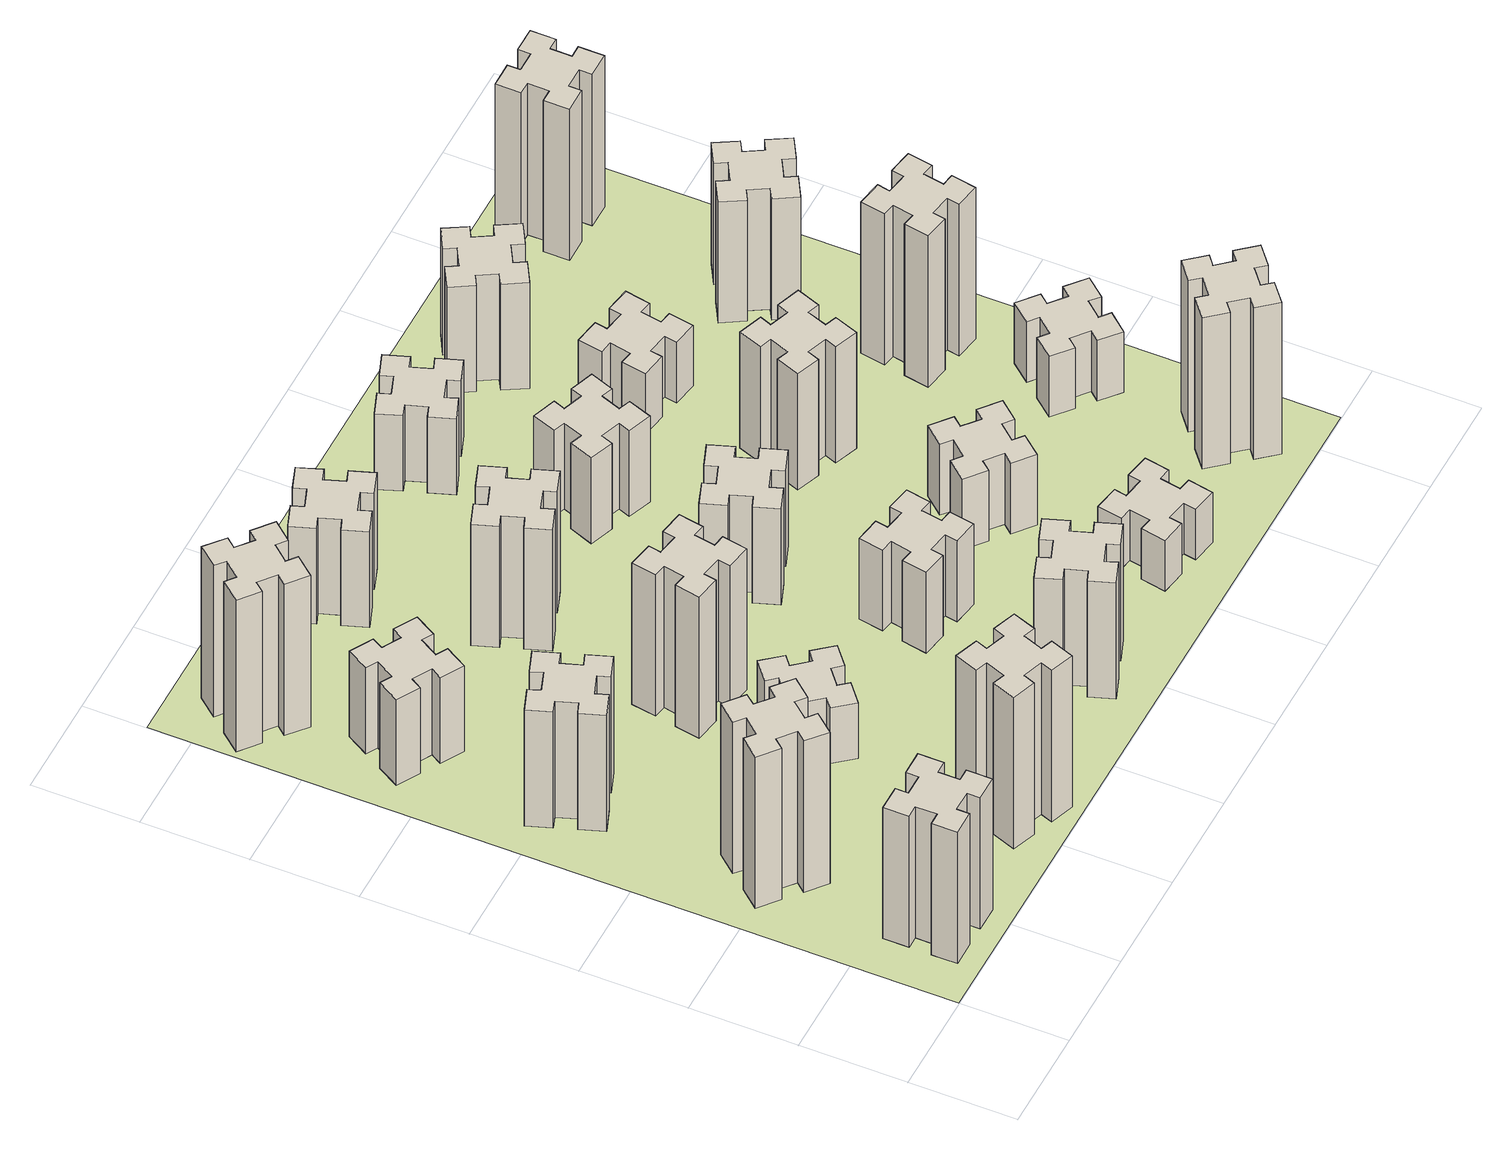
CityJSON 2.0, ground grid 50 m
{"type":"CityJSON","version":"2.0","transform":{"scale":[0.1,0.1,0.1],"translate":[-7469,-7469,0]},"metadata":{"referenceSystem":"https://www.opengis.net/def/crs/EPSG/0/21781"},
"CityObjects":{
"building1":{"type":"Building","attributes":{"class":"1000","function":"1000","usage":"1000","yearOfConstruction":2016,"roofType":"1000","measuredHeight":78,"storeysAboveGround":30,"storeysBelowGround":0},"geometry":[{"type":"Solid","lod":"1","boundaries":[[[[0,1,2,3,4,5,6,7,8,9,10,11,12,13,14,15,16,17,18,19]],[[17,16,20,21]],[[16,15,22,20]],[[15,14,23,22]],[[14,13,24,23]],[[13,12,25,24]],[[12,11,26,25]],[[11,10,27,26]],[[10,9,28,27]],[[9,8,29,28]],[[8,7,30,29]],[[7,6,31,30]],[[6,5,32,31]],[[5,4,33,32]],[[4,3,34,33]],[[3,2,35,34]],[[2,1,36,35]],[[1,0,37,36]],[[0,19,38,37]],[[19,18,39,38]],[[18,17,21,39]],[[24,25,26,27,28,29,30,31,32,33,34,35,36,37,38,39,21,20,22,23]]]]}]},
"building2":{"type":"Building","attributes":{"class":"1000","function":"1000","usage":"1000","yearOfConstruction":2016,"roofType":"1000","measuredHeight":90,"storeysAboveGround":30,"storeysBelowGround":0},"geometry":[{"type":"Solid","lod":"1","boundaries":[[[[40,41,42,43,44,45,46,47,48,49,50,51,52,53,54,55,56,57,58,59]],[[57,56,60,61]],[[56,55,62,60]],[[55,54,63,62]],[[54,53,64,63]],[[53,52,65,64]],[[52,51,66,65]],[[51,50,67,66]],[[50,49,68,67]],[[49,48,69,68]],[[48,47,70,69]],[[47,46,71,70]],[[46,45,72,71]],[[45,44,73,72]],[[44,43,74,73]],[[43,42,75,74]],[[42,41,76,75]],[[41,40,77,76]],[[40,59,78,77]],[[59,58,79,78]],[[58,57,61,79]],[[64,65,66,67,68,69,70,71,72,73,74,75,76,77,78,79,61,60,62,63]]]]}]},
"building3":{"type":"Building","attributes":{"class":"1000","function":"1000","usage":"1000","yearOfConstruction":2016,"roofType":"1000","measuredHeight":69,"storeysAboveGround":30,"storeysBelowGround":0},"geometry":[{"type":"Solid","lod":"1","boundaries":[[[[80,81,82,83,84,85,86,87,88,89,90,91,92,93,94,95,96,97,98,99]],[[97,96,100,101]],[[96,95,102,100]],[[95,94,103,102]],[[94,93,104,103]],[[93,92,105,104]],[[92,91,106,105]],[[91,90,107,106]],[[90,89,108,107]],[[89,88,109,108]],[[88,87,110,109]],[[87,86,111,110]],[[86,85,112,111]],[[85,84,113,112]],[[84,83,114,113]],[[83,82,115,114]],[[82,81,116,115]],[[81,80,117,116]],[[80,99,118,117]],[[99,98,119,118]],[[98,97,101,119]],[[104,105,106,107,108,109,110,111,112,113,114,115,116,117,118,119,101,100,102,103]]]]}]},
"building4":{"type":"Building","attributes":{"class":"1000","function":"1000","usage":"1000","yearOfConstruction":2016,"roofType":"1000","measuredHeight":51,"storeysAboveGround":30,"storeysBelowGround":0},"geometry":[{"type":"Solid","lod":"1","boundaries":[[[[120,121,122,123,124,125,126,127,128,129,130,131,132,133,134,135,136,137,138,139]],[[137,136,140,141]],[[136,135,142,140]],[[135,134,143,142]],[[134,133,144,143]],[[133,132,145,144]],[[132,131,146,145]],[[131,130,147,146]],[[130,129,148,147]],[[129,128,149,148]],[[128,127,150,149]],[[127,126,151,150]],[[126,125,152,151]],[[125,124,153,152]],[[124,123,154,153]],[[123,122,155,154]],[[122,121,156,155]],[[121,120,157,156]],[[120,139,158,157]],[[139,138,159,158]],[[138,137,141,159]],[[144,145,146,147,148,149,150,151,152,153,154,155,156,157,158,159,141,140,142,143]]]]}]},
"building5":{"type":"Building","attributes":{"class":"1000","function":"1000","usage":"1000","yearOfConstruction":2016,"roofType":"1000","measuredHeight":90,"storeysAboveGround":30,"storeysBelowGround":0},"geometry":[{"type":"Solid","lod":"1","boundaries":[[[[160,161,162,163,164,165,166,167,168,169,170,171,172,173,174,175,176,177,178,179]],[[177,176,180,181]],[[176,175,182,180]],[[175,174,183,182]],[[174,173,184,183]],[[173,172,185,184]],[[172,171,186,185]],[[171,170,187,186]],[[170,169,188,187]],[[169,168,189,188]],[[168,167,190,189]],[[167,166,191,190]],[[166,165,192,191]],[[165,164,193,192]],[[164,163,194,193]],[[163,162,195,194]],[[162,161,196,195]],[[161,160,197,196]],[[160,179,198,197]],[[179,178,199,198]],[[178,177,181,199]],[[184,185,186,187,188,189,190,191,192,193,194,195,196,197,198,199,181,180,182,183]]]]}]},
"building6":{"type":"Building","attributes":{"class":"1000","function":"1000","usage":"1000","yearOfConstruction":2016,"roofType":"1000","measuredHeight":90,"storeysAboveGround":30,"storeysBelowGround":0},"geometry":[{"type":"Solid","lod":"1","boundaries":[[[[200,201,202,203,204,205,206,207,208,209,210,211,212,213,214,215,216,217,218,219]],[[217,216,220,221]],[[216,215,222,220]],[[215,214,223,222]],[[214,213,224,223]],[[213,212,225,224]],[[212,211,226,225]],[[211,210,227,226]],[[210,209,228,227]],[[209,208,229,228]],[[208,207,230,229]],[[207,206,231,230]],[[206,205,232,231]],[[205,204,233,232]],[[204,203,234,233]],[[203,202,235,234]],[[202,201,236,235]],[[201,200,237,236]],[[200,219,238,237]],[[219,218,239,238]],[[218,217,221,239]],[[224,225,226,227,228,229,230,231,232,233,234,235,236,237,238,239,221,220,222,223]]]]}]},
"building7":{"type":"Building","attributes":{"class":"1000","function":"1000","usage":"1000","yearOfConstruction":2016,"roofType":"1000","measuredHeight":33,"storeysAboveGround":30,"storeysBelowGround":0},"geometry":[{"type":"Solid","lod":"1","boundaries":[[[[240,241,242,243,244,245,246,247,248,249,250,251,252,253,254,255,256,257,258,259]],[[257,256,260,261]],[[256,255,262,260]],[[255,254,263,262]],[[254,253,264,263]],[[253,252,265,264]],[[252,251,266,265]],[[251,250,267,266]],[[250,249,268,267]],[[249,248,269,268]],[[248,247,270,269]],[[247,246,271,270]],[[246,245,272,271]],[[245,244,273,272]],[[244,243,274,273]],[[243,242,275,274]],[[242,241,276,275]],[[241,240,277,276]],[[240,259,278,277]],[[259,258,279,278]],[[258,257,261,279]],[[264,265,266,267,268,269,270,271,272,273,274,275,276,277,278,279,261,260,262,263]]]]}]},
"building8":{"type":"Building","attributes":{"class":"1000","function":"1000","usage":"1000","yearOfConstruction":2016,"roofType":"1000","measuredHeight":84,"storeysAboveGround":30,"storeysBelowGround":0},"geometry":[{"type":"Solid","lod":"1","boundaries":[[[[280,281,282,283,284,285,286,287,288,289,290,291,292,293,294,295,296,297,298,299]],[[297,296,300,301]],[[296,295,302,300]],[[295,294,303,302]],[[294,293,304,303]],[[293,292,305,304]],[[292,291,306,305]],[[291,290,307,306]],[[290,289,308,307]],[[289,288,309,308]],[[288,287,310,309]],[[287,286,311,310]],[[286,285,312,311]],[[285,284,313,312]],[[284,283,314,313]],[[283,282,315,314]],[[282,281,316,315]],[[281,280,317,316]],[[280,299,318,317]],[[299,298,319,318]],[[298,297,301,319]],[[304,305,306,307,308,309,310,311,312,313,314,315,316,317,318,319,301,300,302,303]]]]}]},
"building9":{"type":"Building","attributes":{"class":"1000","function":"1000","usage":"1000","yearOfConstruction":2016,"roofType":"1000","measuredHeight":72,"storeysAboveGround":30,"storeysBelowGround":0},"geometry":[{"type":"Solid","lod":"1","boundaries":[[[[320,321,322,323,324,325,326,327,328,329,330,331,332,333,334,335,336,337,338,339]],[[337,336,340,341]],[[336,335,342,340]],[[335,334,343,342]],[[334,333,344,343]],[[333,332,345,344]],[[332,331,346,345]],[[331,330,347,346]],[[330,329,348,347]],[[329,328,349,348]],[[328,327,350,349]],[[327,326,351,350]],[[326,325,352,351]],[[325,324,353,352]],[[324,323,354,353]],[[323,322,355,354]],[[322,321,356,355]],[[321,320,357,356]],[[320,339,358,357]],[[339,338,359,358]],[[338,337,341,359]],[[344,345,346,347,348,349,350,351,352,353,354,355,356,357,358,359,341,340,342,343]]]]}]},
"building10":{"type":"Building","attributes":{"class":"1000","function":"1000","usage":"1000","yearOfConstruction":2016,"roofType":"1000","measuredHeight":57,"storeysAboveGround":30,"storeysBelowGround":0},"geometry":[{"type":"Solid","lod":"1","boundaries":[[[[360,361,362,363,364,365,366,367,368,369,370,371,372,373,374,375,376,377,378,379]],[[377,376,380,381]],[[376,375,382,380]],[[375,374,383,382]],[[374,373,384,383]],[[373,372,385,384]],[[372,371,386,385]],[[371,370,387,386]],[[370,369,388,387]],[[369,368,389,388]],[[368,367,390,389]],[[367,366,391,390]],[[366,365,392,391]],[[365,364,393,392]],[[364,363,394,393]],[[363,362,395,394]],[[362,361,396,395]],[[361,360,397,396]],[[360,379,398,397]],[[379,378,399,398]],[[378,377,381,399]],[[384,385,386,387,388,389,390,391,392,393,394,395,396,397,398,399,381,380,382,383]]]]}]},
"building11":{"type":"Building","attributes":{"class":"1000","function":"1000","usage":"1000","yearOfConstruction":2016,"roofType":"1000","measuredHeight":69,"storeysAboveGround":30,"storeysBelowGround":0},"geometry":[{"type":"Solid","lod":"1","boundaries":[[[[400,401,402,403,404,405,406,407,408,409,410,411,412,413,414,415,416,417,418,419]],[[417,416,420,421]],[[416,415,422,420]],[[415,414,423,422]],[[414,413,424,423]],[[413,412,425,424]],[[412,411,426,425]],[[411,410,427,426]],[[410,409,428,427]],[[409,408,429,428]],[[408,407,430,429]],[[407,406,431,430]],[[406,405,432,431]],[[405,404,433,432]],[[404,403,434,433]],[[403,402,435,434]],[[402,401,436,435]],[[401,400,437,436]],[[400,419,438,437]],[[419,418,439,438]],[[418,417,421,439]],[[424,425,426,427,428,429,430,431,432,433,434,435,436,437,438,439,421,420,422,423]]]]}]},
"building12":{"type":"Building","attributes":{"class":"1000","function":"1000","usage":"1000","yearOfConstruction":2016,"roofType":"1000","measuredHeight":48,"storeysAboveGround":30,"storeysBelowGround":0},"geometry":[{"type":"Solid","lod":"1","boundaries":[[[[440,441,442,443,444,445,446,447,448,449,450,451,452,453,454,455,456,457,458,459]],[[457,456,460,461]],[[456,455,462,460]],[[455,454,463,462]],[[454,453,464,463]],[[453,452,465,464]],[[452,451,466,465]],[[451,450,467,466]],[[450,449,468,467]],[[449,448,469,468]],[[448,447,470,469]],[[447,446,471,470]],[[446,445,472,471]],[[445,444,473,472]],[[444,443,474,473]],[[443,442,475,474]],[[442,441,476,475]],[[441,440,477,476]],[[440,459,478,477]],[[459,458,479,478]],[[458,457,461,479]],[[464,465,466,467,468,469,470,471,472,473,474,475,476,477,478,479,461,460,462,463]]]]}]},
"building13":{"type":"Building","attributes":{"class":"1000","function":"1000","usage":"1000","yearOfConstruction":2016,"roofType":"1000","measuredHeight":57,"storeysAboveGround":30,"storeysBelowGround":0},"geometry":[{"type":"Solid","lod":"1","boundaries":[[[[480,481,482,483,484,485,486,487,488,489,490,491,492,493,494,495,496,497,498,499]],[[497,496,500,501]],[[496,495,502,500]],[[495,494,503,502]],[[494,493,504,503]],[[493,492,505,504]],[[492,491,506,505]],[[491,490,507,506]],[[490,489,508,507]],[[489,488,509,508]],[[488,487,510,509]],[[487,486,511,510]],[[486,485,512,511]],[[485,484,513,512]],[[484,483,514,513]],[[483,482,515,514]],[[482,481,516,515]],[[481,480,517,516]],[[480,499,518,517]],[[499,498,519,518]],[[498,497,501,519]],[[504,505,506,507,508,509,510,511,512,513,514,515,516,517,518,519,501,500,502,503]]]]}]},
"building14":{"type":"Building","attributes":{"class":"1000","function":"1000","usage":"1000","yearOfConstruction":2016,"roofType":"1000","measuredHeight":51,"storeysAboveGround":30,"storeysBelowGround":0},"geometry":[{"type":"Solid","lod":"1","boundaries":[[[[520,521,522,523,524,525,526,527,528,529,530,531,532,533,534,535,536,537,538,539]],[[537,536,540,541]],[[536,535,542,540]],[[535,534,543,542]],[[534,533,544,543]],[[533,532,545,544]],[[532,531,546,545]],[[531,530,547,546]],[[530,529,548,547]],[[529,528,549,548]],[[528,527,550,549]],[[527,526,551,550]],[[526,525,552,551]],[[525,524,553,552]],[[524,523,554,553]],[[523,522,555,554]],[[522,521,556,555]],[[521,520,557,556]],[[520,539,558,557]],[[539,538,559,558]],[[538,537,541,559]],[[544,545,546,547,548,549,550,551,552,553,554,555,556,557,558,559,541,540,542,543]]]]}]},
"building15":{"type":"Building","attributes":{"class":"1000","function":"1000","usage":"1000","yearOfConstruction":2016,"roofType":"1000","measuredHeight":30,"storeysAboveGround":30,"storeysBelowGround":0},"geometry":[{"type":"Solid","lod":"1","boundaries":[[[[560,561,562,563,564,565,566,567,568,569,570,571,572,573,574,575,576,577,578,579]],[[577,576,580,581]],[[576,575,582,580]],[[575,574,583,582]],[[574,573,584,583]],[[573,572,585,584]],[[572,571,586,585]],[[571,570,587,586]],[[570,569,588,587]],[[569,568,589,588]],[[568,567,590,589]],[[567,566,591,590]],[[566,565,592,591]],[[565,564,593,592]],[[564,563,594,593]],[[563,562,595,594]],[[562,561,596,595]],[[561,560,597,596]],[[560,579,598,597]],[[579,578,599,598]],[[578,577,581,599]],[[584,585,586,587,588,589,590,591,592,593,594,595,596,597,598,599,581,580,582,583]]]]}]},
"building16":{"type":"Building","attributes":{"class":"1000","function":"1000","usage":"1000","yearOfConstruction":2016,"roofType":"1000","measuredHeight":45,"storeysAboveGround":30,"storeysBelowGround":0},"geometry":[{"type":"Solid","lod":"1","boundaries":[[[[600,601,602,603,604,605,606,607,608,609,610,611,612,613,614,615,616,617,618,619]],[[617,616,620,621]],[[616,615,622,620]],[[615,614,623,622]],[[614,613,624,623]],[[613,612,625,624]],[[612,611,626,625]],[[611,610,627,626]],[[610,609,628,627]],[[609,608,629,628]],[[608,607,630,629]],[[607,606,631,630]],[[606,605,632,631]],[[605,604,633,632]],[[604,603,634,633]],[[603,602,635,634]],[[602,601,636,635]],[[601,600,637,636]],[[600,619,638,637]],[[619,618,639,638]],[[618,617,621,639]],[[624,625,626,627,628,629,630,631,632,633,634,635,636,637,638,639,621,620,622,623]]]]}]},
"building17":{"type":"Building","attributes":{"class":"1000","function":"1000","usage":"1000","yearOfConstruction":2016,"roofType":"1000","measuredHeight":42,"storeysAboveGround":30,"storeysBelowGround":0},"geometry":[{"type":"Solid","lod":"1","boundaries":[[[[640,641,642,643,644,645,646,647,648,649,650,651,652,653,654,655,656,657,658,659]],[[657,656,660,661]],[[656,655,662,660]],[[655,654,663,662]],[[654,653,664,663]],[[653,652,665,664]],[[652,651,666,665]],[[651,650,667,666]],[[650,649,668,667]],[[649,648,669,668]],[[648,647,670,669]],[[647,646,671,670]],[[646,645,672,671]],[[645,644,673,672]],[[644,643,674,673]],[[643,642,675,674]],[[642,641,676,675]],[[641,640,677,676]],[[640,659,678,677]],[[659,658,679,678]],[[658,657,661,679]],[[664,665,666,667,668,669,670,671,672,673,674,675,676,677,678,679,661,660,662,663]]]]}]},
"building18":{"type":"Building","attributes":{"class":"1000","function":"1000","usage":"1000","yearOfConstruction":2016,"roofType":"1000","measuredHeight":69,"storeysAboveGround":30,"storeysBelowGround":0},"geometry":[{"type":"Solid","lod":"1","boundaries":[[[[680,681,682,683,684,685,686,687,688,689,690,691,692,693,694,695,696,697,698,699]],[[697,696,700,701]],[[696,695,702,700]],[[695,694,703,702]],[[694,693,704,703]],[[693,692,705,704]],[[692,691,706,705]],[[691,690,707,706]],[[690,689,708,707]],[[689,688,709,708]],[[688,687,710,709]],[[687,686,711,710]],[[686,685,712,711]],[[685,684,713,712]],[[684,683,714,713]],[[683,682,715,714]],[[682,681,716,715]],[[681,680,717,716]],[[680,699,718,717]],[[699,698,719,718]],[[698,697,701,719]],[[704,705,706,707,708,709,710,711,712,713,714,715,716,717,718,719,701,700,702,703]]]]}]},
"building19":{"type":"Building","attributes":{"class":"1000","function":"1000","usage":"1000","yearOfConstruction":2016,"roofType":"1000","measuredHeight":36,"storeysAboveGround":30,"storeysBelowGround":0},"geometry":[{"type":"Solid","lod":"1","boundaries":[[[[720,721,722,723,724,725,726,727,728,729,730,731,732,733,734,735,736,737,738,739]],[[737,736,740,741]],[[736,735,742,740]],[[735,734,743,742]],[[734,733,744,743]],[[733,732,745,744]],[[732,731,746,745]],[[731,730,747,746]],[[730,729,748,747]],[[729,728,749,748]],[[728,727,750,749]],[[727,726,751,750]],[[726,725,752,751]],[[725,724,753,752]],[[724,723,754,753]],[[723,722,755,754]],[[722,721,756,755]],[[721,720,757,756]],[[720,739,758,757]],[[739,738,759,758]],[[738,737,741,759]],[[744,745,746,747,748,749,750,751,752,753,754,755,756,757,758,759,741,740,742,743]]]]}]},
"building20":{"type":"Building","attributes":{"class":"1000","function":"1000","usage":"1000","yearOfConstruction":2016,"roofType":"1000","measuredHeight":63,"storeysAboveGround":30,"storeysBelowGround":0},"geometry":[{"type":"Solid","lod":"1","boundaries":[[[[760,761,762,763,764,765,766,767,768,769,770,771,772,773,774,775,776,777,778,779]],[[777,776,780,781]],[[776,775,782,780]],[[775,774,783,782]],[[774,773,784,783]],[[773,772,785,784]],[[772,771,786,785]],[[771,770,787,786]],[[770,769,788,787]],[[769,768,789,788]],[[768,767,790,789]],[[767,766,791,790]],[[766,765,792,791]],[[765,764,793,792]],[[764,763,794,793]],[[763,762,795,794]],[[762,761,796,795]],[[761,760,797,796]],[[760,779,798,797]],[[779,778,799,798]],[[778,777,781,799]],[[784,785,786,787,788,789,790,791,792,793,794,795,796,797,798,799,781,780,782,783]]]]}]},
"building21":{"type":"Building","attributes":{"class":"1000","function":"1000","usage":"1000","yearOfConstruction":2016,"roofType":"1000","measuredHeight":90,"storeysAboveGround":30,"storeysBelowGround":0},"geometry":[{"type":"Solid","lod":"1","boundaries":[[[[800,801,802,803,804,805,806,807,808,809,810,811,812,813,814,815,816,817,818,819]],[[817,816,820,821]],[[816,815,822,820]],[[815,814,823,822]],[[814,813,824,823]],[[813,812,825,824]],[[812,811,826,825]],[[811,810,827,826]],[[810,809,828,827]],[[809,808,829,828]],[[808,807,830,829]],[[807,806,831,830]],[[806,805,832,831]],[[805,804,833,832]],[[804,803,834,833]],[[803,802,835,834]],[[802,801,836,835]],[[801,800,837,836]],[[800,819,838,837]],[[819,818,839,838]],[[818,817,821,839]],[[824,825,826,827,828,829,830,831,832,833,834,835,836,837,838,839,821,820,822,823]]]]}]},
"building22":{"type":"Building","attributes":{"class":"1000","function":"1000","usage":"1000","yearOfConstruction":2016,"roofType":"1000","measuredHeight":36,"storeysAboveGround":30,"storeysBelowGround":0},"geometry":[{"type":"Solid","lod":"1","boundaries":[[[[840,841,842,843,844,845,846,847,848,849,850,851,852,853,854,855,856,857,858,859]],[[857,856,860,861]],[[856,855,862,860]],[[855,854,863,862]],[[854,853,864,863]],[[853,852,865,864]],[[852,851,866,865]],[[851,850,867,866]],[[850,849,868,867]],[[849,848,869,868]],[[848,847,870,869]],[[847,846,871,870]],[[846,845,872,871]],[[845,844,873,872]],[[844,843,874,873]],[[843,842,875,874]],[[842,841,876,875]],[[841,840,877,876]],[[840,859,878,877]],[[859,858,879,878]],[[858,857,861,879]],[[864,865,866,867,868,869,870,871,872,873,874,875,876,877,878,879,861,860,862,863]]]]}]},
"building23":{"type":"Building","attributes":{"class":"1000","function":"1000","usage":"1000","yearOfConstruction":2016,"roofType":"1000","measuredHeight":90,"storeysAboveGround":30,"storeysBelowGround":0},"geometry":[{"type":"Solid","lod":"1","boundaries":[[[[880,881,882,883,884,885,886,887,888,889,890,891,892,893,894,895,896,897,898,899]],[[897,896,900,901]],[[896,895,902,900]],[[895,894,903,902]],[[894,893,904,903]],[[893,892,905,904]],[[892,891,906,905]],[[891,890,907,906]],[[890,889,908,907]],[[889,888,909,908]],[[888,887,910,909]],[[887,886,911,910]],[[886,885,912,911]],[[885,884,913,912]],[[884,883,914,913]],[[883,882,915,914]],[[882,881,916,915]],[[881,880,917,916]],[[880,899,918,917]],[[899,898,919,918]],[[898,897,901,919]],[[904,905,906,907,908,909,910,911,912,913,914,915,916,917,918,919,901,900,902,903]]]]}]},
"building24":{"type":"Building","attributes":{"class":"1000","function":"1000","usage":"1000","yearOfConstruction":2016,"roofType":"1000","measuredHeight":72,"storeysAboveGround":30,"storeysBelowGround":0},"geometry":[{"type":"Solid","lod":"1","boundaries":[[[[920,921,922,923,924,925,926,927,928,929,930,931,932,933,934,935,936,937,938,939]],[[937,936,940,941]],[[936,935,942,940]],[[935,934,943,942]],[[934,933,944,943]],[[933,932,945,944]],[[932,931,946,945]],[[931,930,947,946]],[[930,929,948,947]],[[929,928,949,948]],[[928,927,950,949]],[[927,926,951,950]],[[926,925,952,951]],[[925,924,953,952]],[[924,923,954,953]],[[923,922,955,954]],[[922,921,956,955]],[[921,920,957,956]],[[920,939,958,957]],[[939,938,959,958]],[[938,937,941,959]],[[944,945,946,947,948,949,950,951,952,953,954,955,956,957,958,959,941,940,942,943]]]]}]},
"building25":{"type":"Building","attributes":{"class":"1000","function":"1000","usage":"1000","yearOfConstruction":2016,"roofType":"1000","measuredHeight":90,"storeysAboveGround":30,"storeysBelowGround":0},"geometry":[{"type":"Solid","lod":"1","boundaries":[[[[960,961,962,963,964,965,966,967,968,969,970,971,972,973,974,975,976,977,978,979]],[[977,976,980,981]],[[976,975,982,980]],[[975,974,983,982]],[[974,973,984,983]],[[973,972,985,984]],[[972,971,986,985]],[[971,970,987,986]],[[970,969,988,987]],[[969,968,989,988]],[[968,967,990,989]],[[967,966,991,990]],[[966,965,992,991]],[[965,964,993,992]],[[964,963,994,993]],[[963,962,995,994]],[[962,961,996,995]],[[961,960,997,996]],[[960,979,998,997]],[[979,978,999,998]],[[978,977,981,999]],[[984,985,986,987,988,989,990,991,992,993,994,995,996,997,998,999,981,980,982,983]]]]}]},
"landuse1":{"type":"LandUse","attributes":{"name":"plot1","function":"1010"},"geometry":[{"type":"MultiSurface","lod":"1","boundaries":[[[1000,1001,1002,1003]]]}]}
},
"vertices":[
[265,325,0],[265,225,0],[205,225,0],[205,105,0],[325,105,0],[325,165,0],[425,165,0],[425,105,0],[545,105,0],[545,225,0],[485,225,0],[485,325,0],[545,325,0],[545,445,0],[425,445,0],[425,385,0],[325,385,0],[325,445,0],[205,445,0],[205,325,0],[325,385,780],[325,445,780],[425,385,780],[425,445,780],[545,445,780],[545,325,780],[485,325,780],[485,225,780],[545,225,780],[545,105,780],[425,105,780],[425,165,780],[325,165,780],[325,105,780],[205,105,780],[205,225,780],[265,225,780],[265,325,780],[205,325,780],[205,445,780],
[484,1067,0],[408,1132,0],[446,1178,0],[354,1255,0],[277,1163,0],[323,1124,0],[259,1048,0],[213,1086,0],[136,994,0],[228,917,0],[266,963,0],[343,899,0],[304,853,0],[396,776,0],[473,868,0],[427,906,0],[492,983,0],[538,944,0],[615,1036,0],[523,1113,0],[492,983,900],[538,944,900],[427,906,900],[473,868,900],[396,776,900],[304,853,900],[343,899,900],[266,963,900],[228,917,900],[136,994,900],[213,1086,900],[259,1048,900],[323,1124,900],[277,1163,900],[354,1255,900],[446,1178,900],[408,1132,900],[484,1067,900],[523,1113,900],[615,1036,900],
[366,1835,0],[460,1869,0],[480,1813,0],[593,1854,0],[552,1967,0],[496,1946,0],[462,2040,0],[518,2060,0],[477,2173,0],[364,2132,0],[385,2076,0],[291,2042,0],[270,2098,0],[157,2057,0],[199,1944,0],[255,1965,0],[289,1871,0],[233,1850,0],[274,1737,0],[387,1779,0],[289,1871,690],[233,1850,690],[255,1965,690],[199,1944,690],[157,2057,690],[270,2098,690],[291,2042,690],[385,2076,690],[364,2132,690],[477,2173,690],[518,2060,690],[462,2040,690],[496,1946,690],[552,1967,690],[593,1854,690],[480,1813,690],[460,1869,690],[366,1835,690],[387,1779,690],[274,1737,690],
[446,2597,0],[496,2684,0],[548,2654,0],[608,2758,0],[504,2818,0],[474,2766,0],[387,2816,0],[417,2868,0],[313,2928,0],[253,2824,0],[305,2794,0],[255,2707,0],[203,2737,0],[143,2633,0],[247,2573,0],[277,2625,0],[364,2575,0],[334,2523,0],[438,2463,0],[498,2567,0],[364,2575,510],[334,2523,510],[277,2625,510],[247,2573,510],[143,2633,510],[203,2737,510],[255,2707,510],[305,2794,510],[253,2824,510],[313,2928,510],[417,2868,510],[387,2816,510],[474,2766,510],[504,2818,510],[608,2758,510],[548,2654,510],[496,2684,510],[446,2597,510],[498,2567,510],[438,2463,510],
[1029,360,0],[995,266,0],[939,287,0],[897,174,0],[1010,133,0],[1031,189,0],[1125,155,0],[1104,99,0],[1217,57,0],[1258,170,0],[1202,191,0],[1236,285,0],[1292,264,0],[1333,377,0],[1220,418,0],[1200,362,0],[1106,396,0],[1127,452,0],[1014,493,0],[973,380,0],[1106,396,900],[1127,452,900],[1200,362,900],[1220,418,900],[1333,377,900],[1292,264,900],[1236,285,900],[1202,191,900],[1258,170,900],[1217,57,900],[1104,99,900],[1125,155,900],[1031,189,900],[1010,133,900],[897,174,900],[939,287,900],[995,266,900],[1029,360,900],[973,380,900],[1014,493,900],
[384,3387,0],[308,3452,0],[346,3498,0],[254,3575,0],[177,3483,0],[223,3444,0],[159,3368,0],[113,3406,0],[36,3314,0],[128,3237,0],[166,3283,0],[243,3219,0],[204,3173,0],[296,3096,0],[373,3188,0],[327,3226,0],[392,3303,0],[438,3264,0],[515,3356,0],[423,3433,0],[392,3303,900],[438,3264,900],[327,3226,900],[373,3188,900],[296,3096,900],[204,3173,900],[243,3219,900],[166,3283,900],[128,3237,900],[36,3314,900],[113,3406,900],[159,3368,900],[223,3444,900],[177,3483,900],[254,3575,900],[346,3498,900],[308,3452,900],[384,3387,900],[423,3433,900],[515,3356,900],
[1083,1332,0],[1006,1267,0],[968,1313,0],[876,1236,0],[953,1144,0],[999,1183,0],[1063,1106,0],[1017,1068,0],[1094,976,0],[1186,1053,0],[1148,1099,0],[1224,1163,0],[1263,1117,0],[1355,1194,0],[1278,1286,0],[1232,1248,0],[1167,1324,0],[1213,1363,0],[1136,1455,0],[1044,1378,0],[1167,1324,330],[1213,1363,330],[1232,1248,330],[1278,1286,330],[1355,1194,330],[1263,1117,330],[1224,1163,330],[1148,1099,330],[1186,1053,330],[1094,976,330],[1017,1068,330],[1063,1106,330],[999,1183,330],[953,1144,330],[876,1236,330],[968,1313,330],[1006,1267,330],[1083,1332,330],[1044,1378,330],[1136,1455,330],
[1047,1656,0],[1145,1638,0],[1135,1579,0],[1253,1558,0],[1274,1677,0],[1215,1687,0],[1232,1785,0],[1291,1775,0],[1312,1893,0],[1194,1914,0],[1184,1855,0],[1085,1872,0],[1096,1931,0],[977,1952,0],[957,1834,0],[1016,1824,0],[998,1725,0],[939,1736,0],[918,1617,0],[1037,1597,0],[998,1725,840],[939,1736,840],[1016,1824,840],[957,1834,840],[977,1952,840],[1096,1931,840],[1085,1872,840],[1184,1855,840],[1194,1914,840],[1312,1893,840],[1291,1775,840],[1232,1785,840],[1215,1687,840],[1274,1677,840],[1253,1558,840],[1135,1579,840],[1145,1638,840],[1047,1656,840],[1037,1597,840],[918,1617,840],
[1206,2475,0],[1300,2509,0],[1320,2453,0],[1433,2494,0],[1392,2607,0],[1336,2586,0],[1302,2680,0],[1358,2700,0],[1317,2813,0],[1204,2772,0],[1225,2716,0],[1131,2682,0],[1110,2738,0],[997,2697,0],[1039,2584,0],[1095,2605,0],[1129,2511,0],[1073,2490,0],[1114,2377,0],[1227,2419,0],[1129,2511,720],[1073,2490,720],[1095,2605,720],[1039,2584,720],[997,2697,720],[1110,2738,720],[1131,2682,720],[1225,2716,720],[1204,2772,720],[1317,2813,720],[1358,2700,720],[1302,2680,720],[1336,2586,720],[1392,2607,720],[1433,2494,720],[1320,2453,720],[1300,2509,720],[1206,2475,720],[1227,2419,720],[1114,2377,720],
[1025,3456,0],[931,3422,0],[910,3478,0],[797,3437,0],[839,3324,0],[895,3345,0],[929,3251,0],[873,3230,0],[914,3117,0],[1027,3159,0],[1006,3215,0],[1100,3249,0],[1120,3193,0],[1233,3234,0],[1192,3347,0],[1136,3326,0],[1102,3420,0],[1158,3440,0],[1117,3553,0],[1004,3512,0],[1102,3420,570],[1158,3440,570],[1136,3326,570],[1192,3347,570],[1233,3234,570],[1120,3193,570],[1100,3249,570],[1006,3215,570],[1027,3159,570],[914,3117,570],[873,3230,570],[929,3251,570],[895,3345,570],[839,3324,570],[797,3437,570],[910,3478,570],[931,3422,570],[1025,3456,570],[1004,3512,570],[1117,3553,570],
[1965,496,0],[1871,462,0],[1850,518,0],[1737,477,0],[1779,364,0],[1835,385,0],[1869,291,0],[1813,270,0],[1854,157,0],[1967,199,0],[1946,255,0],[2040,289,0],[2060,233,0],[2173,274,0],[2132,387,0],[2076,366,0],[2042,460,0],[2098,480,0],[2057,593,0],[1944,552,0],[2042,460,690],[2098,480,690],[2076,366,690],[2132,387,690],[2173,274,690],[2060,233,690],[2040,289,690],[1946,255,690],[1967,199,690],[1854,157,690],[1813,270,690],[1869,291,690],[1835,385,690],[1779,364,690],[1737,477,690],[1850,518,690],[1871,462,690],[1965,496,690],[1944,552,690],[2057,593,690],
[2055,1047,0],[2072,1145,0],[2131,1135,0],[2152,1253,0],[2034,1274,0],[2024,1215,0],[1925,1232,0],[1936,1291,0],[1817,1312,0],[1797,1194,0],[1856,1184,0],[1838,1085,0],[1779,1096,0],[1758,977,0],[1877,957,0],[1887,1016,0],[1985,998,0],[1975,939,0],[2093,918,0],[2114,1037,0],[1985,998,480],[1975,939,480],[1887,1016,480],[1877,957,480],[1758,977,480],[1779,1096,480],[1838,1085,480],[1856,1184,480],[1797,1194,480],[1817,1312,480],[1936,1291,480],[1925,1232,480],[2024,1215,480],[2034,1274,480],[2152,1253,480],[2131,1135,480],[2072,1145,480],[2055,1047,480],[2114,1037,480],[2093,918,480],
[1846,1735,0],[1940,1769,0],[1960,1713,0],[2073,1754,0],[2032,1867,0],[1976,1846,0],[1942,1940,0],[1998,1960,0],[1957,2073,0],[1844,2032,0],[1865,1976,0],[1771,1942,0],[1750,1998,0],[1637,1957,0],[1679,1844,0],[1735,1865,0],[1769,1771,0],[1713,1750,0],[1754,1637,0],[1867,1679,0],[1769,1771,570],[1713,1750,570],[1735,1865,570],[1679,1844,570],[1637,1957,570],[1750,1998,570],[1771,1942,570],[1865,1976,570],[1844,2032,570],[1957,2073,570],[1998,1960,570],[1942,1940,570],[1976,1846,570],[2032,1867,570],[2073,1754,570],[1960,1713,570],[1940,1769,570],[1846,1735,570],[1867,1679,570],[1754,1637,570],
[2040,2682,0],[1946,2716,0],[1967,2772,0],[1854,2813,0],[1813,2700,0],[1869,2680,0],[1835,2586,0],[1779,2607,0],[1737,2494,0],[1850,2453,0],[1871,2509,0],[1965,2475,0],[1944,2419,0],[2057,2377,0],[2098,2490,0],[2042,2511,0],[2076,2605,0],[2132,2584,0],[2173,2697,0],[2060,2738,0],[2076,2605,510],[2132,2584,510],[2042,2511,510],[2098,2490,510],[2057,2377,510],[1944,2419,510],[1965,2475,510],[1871,2509,510],[1850,2453,510],[1737,2494,510],[1779,2607,510],[1835,2586,510],[1869,2680,510],[1813,2700,510],[1854,2813,510],[1967,2772,510],[1946,2716,510],[2040,2682,510],[2060,2738,510],[2173,2697,510],
[2596,444,0],[2578,345,0],[2519,356,0],[2498,237,0],[2617,217,0],[2627,276,0],[2725,258,0],[2715,199,0],[2833,178,0],[2854,297,0],[2795,307,0],[2812,405,0],[2871,395,0],[2892,513,0],[2774,534,0],[2764,475,0],[2665,492,0],[2676,551,0],[2557,572,0],[2537,454,0],[2665,492,300],[2676,551,300],[2764,475,300],[2774,534,300],[2892,513,300],[2871,395,300],[2812,405,300],[2795,307,300],[2854,297,300],[2833,178,300],[2715,199,300],[2725,258,300],[2627,276,300],[2617,217,300],[2498,237,300],[2519,356,300],[2578,345,300],[2596,444,300],[2537,454,300],[2557,572,300],
[1865,3456,0],[1771,3422,0],[1750,3478,0],[1637,3437,0],[1679,3324,0],[1735,3345,0],[1769,3251,0],[1713,3230,0],[1754,3117,0],[1867,3159,0],[1846,3215,0],[1940,3249,0],[1960,3193,0],[2073,3234,0],[2032,3347,0],[1976,3326,0],[1942,3420,0],[1998,3440,0],[1957,3553,0],[1844,3512,0],[1942,3420,450],[1998,3440,450],[1976,3326,450],[2032,3347,450],[2073,3234,450],[1960,3193,450],[1940,3249,450],[1846,3215,450],[1867,3159,450],[1754,3117,450],[1713,3230,450],[1769,3251,450],[1735,3345,450],[1679,3324,450],[1637,3437,450],[1750,3478,450],[1771,3422,450],[1865,3456,450],[1844,3512,450],[1957,3553,450],
[2647,1006,0],[2712,1083,0],[2758,1044,0],[2835,1136,0],[2743,1213,0],[2704,1167,0],[2628,1232,0],[2666,1278,0],[2574,1355,0],[2497,1263,0],[2543,1224,0],[2479,1148,0],[2433,1186,0],[2356,1094,0],[2448,1017,0],[2486,1063,0],[2563,999,0],[2524,953,0],[2616,876,0],[2693,968,0],[2563,999,420],[2524,953,420],[2486,1063,420],[2448,1017,420],[2356,1094,420],[2433,1186,420],[2479,1148,420],[2543,1224,420],[2497,1263,420],[2574,1355,420],[2666,1278,420],[2628,1232,420],[2704,1167,420],[2743,1213,420],[2835,1136,420],[2758,1044,420],[2712,1083,420],[2647,1006,420],[2693,968,420],[2616,876,420],
[2682,1871,0],[2716,1965,0],[2772,1944,0],[2813,2057,0],[2700,2098,0],[2680,2042,0],[2586,2076,0],[2607,2132,0],[2494,2173,0],[2453,2060,0],[2509,2040,0],[2475,1946,0],[2419,1967,0],[2377,1854,0],[2490,1813,0],[2511,1869,0],[2605,1835,0],[2584,1779,0],[2697,1737,0],[2738,1850,0],[2605,1835,690],[2584,1779,690],[2511,1869,690],[2490,1813,690],[2377,1854,690],[2419,1967,690],[2475,1946,690],[2509,2040,690],[2453,2060,690],[2494,2173,690],[2607,2132,690],[2586,2076,690],[2680,2042,690],[2700,2098,690],[2813,2057,690],[2772,1944,690],[2716,1965,690],[2682,1871,690],[2738,1850,690],[2697,1737,690],
[2664,2795,0],[2565,2812,0],[2576,2871,0],[2457,2892,0],[2437,2774,0],[2496,2764,0],[2478,2665,0],[2419,2676,0],[2398,2557,0],[2517,2537,0],[2527,2596,0],[2625,2578,0],[2615,2519,0],[2733,2498,0],[2754,2617,0],[2695,2627,0],[2712,2725,0],[2771,2715,0],[2792,2833,0],[2674,2854,0],[2712,2725,360],[2771,2715,360],[2695,2627,360],[2754,2617,360],[2733,2498,360],[2615,2519,360],[2625,2578,360],[2527,2596,360],[2517,2537,360],[2398,2557,360],[2419,2676,360],[2478,2665,360],[2496,2764,360],[2437,2774,360],[2457,2892,360],[2576,2871,360],[2565,2812,360],[2664,2795,360],[2674,2854,360],[2792,2833,360],
[2616,3347,0],[2566,3434,0],[2618,3464,0],[2558,3568,0],[2454,3508,0],[2484,3456,0],[2397,3406,0],[2367,3458,0],[2263,3398,0],[2323,3294,0],[2375,3324,0],[2425,3237,0],[2373,3207,0],[2433,3103,0],[2537,3163,0],[2507,3215,0],[2594,3265,0],[2624,3213,0],[2728,3273,0],[2668,3377,0],[2594,3265,630],[2624,3213,630],[2507,3215,630],[2537,3163,630],[2433,3103,630],[2373,3207,630],[2425,3237,630],[2375,3324,630],[2323,3294,630],[2263,3398,630],[2367,3458,630],[2397,3406,630],[2484,3456,630],[2454,3508,630],[2558,3568,630],[2618,3464,630],[2566,3434,630],[2616,3347,630],[2668,3377,630],[2728,3273,630],
[3468,259,0],[3544,323,0],[3583,277,0],[3675,354,0],[3598,446,0],[3552,408,0],[3487,484,0],[3533,523,0],[3456,615,0],[3364,538,0],[3403,492,0],[3326,427,0],[3288,473,0],[3196,396,0],[3273,304,0],[3319,343,0],[3383,266,0],[3337,228,0],[3414,136,0],[3506,213,0],[3383,266,900],[3337,228,900],[3319,343,900],[3273,304,900],[3196,396,900],[3288,473,900],[3326,427,900],[3403,492,900],[3364,538,900],[3456,615,900],[3533,523,900],[3487,484,900],[3552,408,900],[3598,446,900],[3675,354,900],[3583,277,900],[3544,323,900],[3468,259,900],[3506,213,900],[3414,136,900],
[3487,1006,0],[3552,1083,0],[3598,1044,0],[3675,1136,0],[3583,1213,0],[3544,1167,0],[3468,1232,0],[3506,1278,0],[3414,1355,0],[3337,1263,0],[3383,1224,0],[3319,1148,0],[3273,1186,0],[3196,1094,0],[3288,1017,0],[3326,1063,0],[3403,999,0],[3364,953,0],[3456,876,0],[3533,968,0],[3403,999,360],[3364,953,360],[3326,1063,360],[3288,1017,360],[3196,1094,360],[3273,1186,360],[3319,1148,360],[3383,1224,360],[3337,1263,360],[3414,1355,360],[3506,1278,360],[3468,1232,360],[3544,1167,360],[3583,1213,360],[3675,1136,360],[3598,1044,360],[3552,1083,360],[3487,1006,360],[3533,968,360],[3456,876,360],
[3267,1656,0],[3365,1638,0],[3355,1579,0],[3473,1558,0],[3494,1677,0],[3435,1687,0],[3452,1785,0],[3511,1775,0],[3532,1893,0],[3414,1914,0],[3404,1855,0],[3305,1872,0],[3316,1931,0],[3197,1952,0],[3177,1834,0],[3236,1824,0],[3218,1725,0],[3159,1736,0],[3138,1617,0],[3257,1597,0],[3218,1725,900],[3159,1736,900],[3236,1824,900],[3177,1834,900],[3197,1952,900],[3316,1931,900],[3305,1872,900],[3404,1855,900],[3414,1914,900],[3532,1893,900],[3511,1775,900],[3452,1785,900],[3435,1687,900],[3494,1677,900],[3473,1558,900],[3355,1579,900],[3365,1638,900],[3267,1656,900],[3257,1597,900],[3138,1617,900],
[3456,2507,0],[3406,2594,0],[3458,2624,0],[3398,2728,0],[3294,2668,0],[3324,2616,0],[3237,2566,0],[3207,2618,0],[3103,2558,0],[3163,2454,0],[3215,2484,0],[3265,2397,0],[3213,2367,0],[3273,2263,0],[3377,2323,0],[3347,2375,0],[3434,2425,0],[3464,2373,0],[3568,2433,0],[3508,2537,0],[3434,2425,720],[3464,2373,720],[3347,2375,720],[3377,2323,720],[3273,2263,720],[3213,2367,720],[3265,2397,720],[3215,2484,720],[3163,2454,720],[3103,2558,720],[3207,2618,720],[3237,2566,720],[3324,2616,720],[3294,2668,720],[3398,2728,720],[3458,2624,720],[3406,2594,720],[3456,2507,720],[3508,2537,720],[3568,2433,720],
[3285,3325,0],[3385,3325,0],[3385,3265,0],[3505,3265,0],[3505,3385,0],[3445,3385,0],[3445,3485,0],[3505,3485,0],[3505,3605,0],[3385,3605,0],[3385,3545,0],[3285,3545,0],[3285,3605,0],[3165,3605,0],[3165,3485,0],[3225,3485,0],[3225,3385,0],[3165,3385,0],[3165,3265,0],[3285,3265,0],[3225,3385,900],[3165,3385,900],[3225,3485,900],[3165,3485,900],[3165,3605,900],[3285,3605,900],[3285,3545,900],[3385,3545,900],[3385,3605,900],[3505,3605,900],[3505,3485,900],[3445,3485,900],[3445,3385,900],[3505,3385,900],[3505,3265,900],[3385,3265,900],[3385,3325,900],[3285,3325,900],[3285,3265,900],[3165,3265,900],
[5,3705,0],[3705,3705,0],[3705,5,0],[5,5,0]
]}
